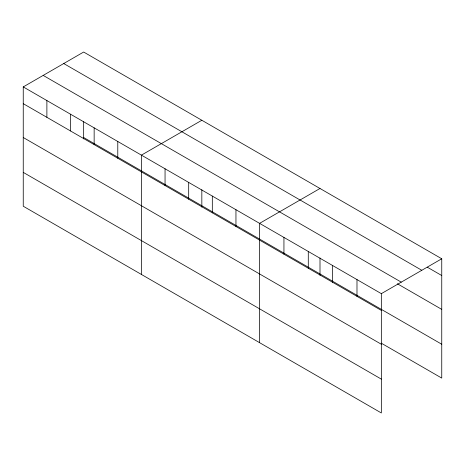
<?xml version="1.0" encoding="UTF-8"?>
<svg xmlns="http://www.w3.org/2000/svg" width="465" height="465" viewBox="0 0 465 465"><rect width="100%" height="100%" fill="white"/><g stroke="black" fill="none" stroke-linecap="round" stroke-linejoin="round"><path stroke-width="0.7" d="M23.25 86.914L381.341 293.653L381.341 412.967L23.25 206.228L23.25 86.914L83.659 52.034L441.75 258.773L441.75 378.086L381.19 343.124M201.833 120.261L141.418 155.136L141.418 274.449M320.001 188.482L259.586 223.363L259.586 342.676M381.341 293.653L441.75 258.773M427.387 267.241L441.75 275.53M63.728 63.542L421.813 270.287M43.187 75.406L401.272 282.145M397.418 283.784L441.75 309.376M83.659 137.506L441.75 344.245M23.25 103.672L381.341 310.411M23.25 137.512L381.341 344.251M23.25 172.381L381.341 379.12M356.986 279.593L356.986 296.35M332.638 265.538L332.638 282.296M320.001 257.97L320.001 275.361M308.289 251.478L308.289 268.235M283.941 237.417L283.941 254.175M235.953 209.715L235.953 226.472M212.319 196.073L212.319 212.831M201.833 189.749L201.833 207.14M188.685 182.425L188.685 199.183M165.052 168.783L165.052 185.541M117.784 141.494L117.784 158.251M94.151 127.846L94.151 144.603M83.659 121.522L83.659 138.913M70.517 114.204L70.517 130.961M46.884 100.556L46.884 117.314"/></g></svg>
